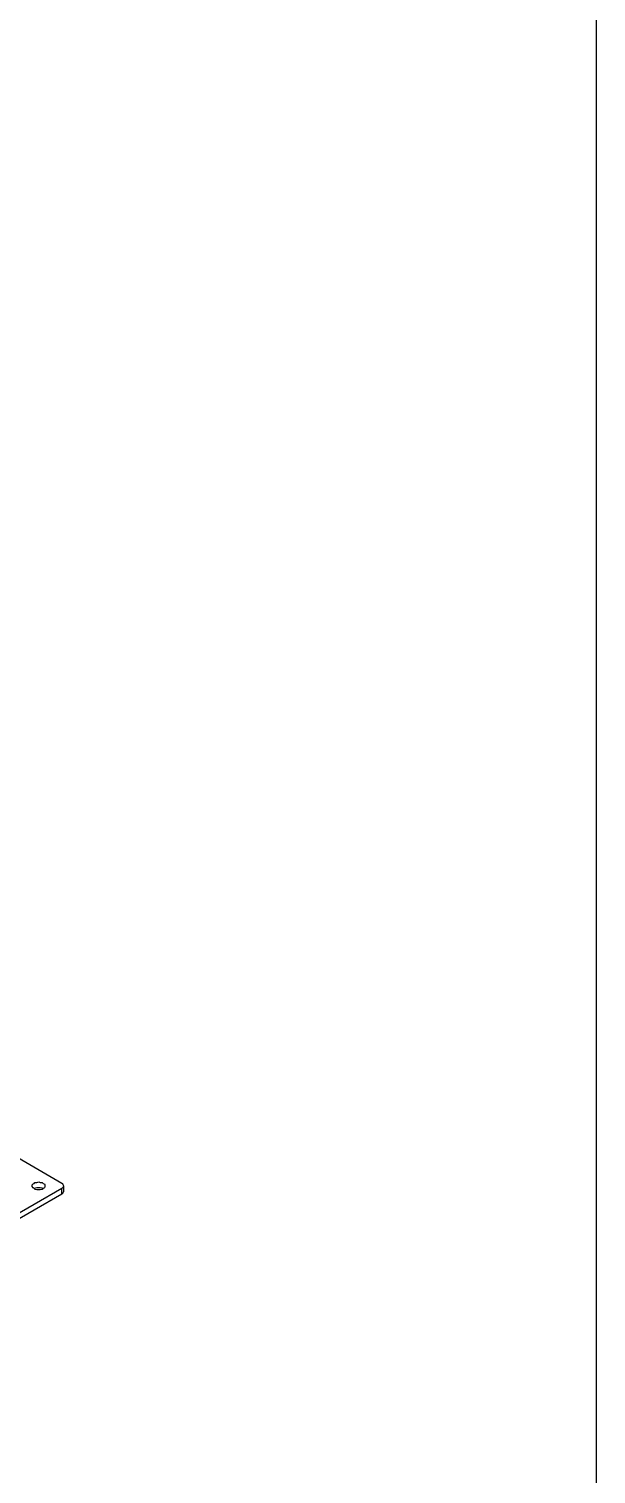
# Model space of a CAD drawing. Header units: millimetres. Extents: x 14997 to 18731, y 13743 to 19226.
# Drawn here: x 18298 to 18731, y 14581 to 15685 of the extents above; entities that cross this region are included whole.
import ezdxf

# ---------------------------------------------------------------- set-up
doc = ezdxf.new("R2010")
doc.units = ezdxf.units.MM
doc.header["$LTSCALE"] = 3
doc.layers.add('DomyÅ›lny', color=7, linetype='Continuous')

msp = doc.modelspace()

# ---------------------------------------------------------------- linework, layer by layer
msp.add_lwpolyline([(14997.4, 19225.5), (18731.1, 19225.5), (18731.1, 13743.2), (14997.4, 13743.2)], close=True)
at = {"layer": 'DomyÅ›lny'}
for points in [[(18323.2, 14795.3, 0), (18323.9, 14795.6, 0), (18324.3, 14796.4, 0), (18324.7, 14797.1, 0), (18324.7, 14801, 0), (18324.3, 14802.1, 0), (18323.9, 14802.8, 0), (18323.2, 14803.2, 0), (18283.4, 14826.2, 0)], [(18259.6, 14758.6, 0), (18323.2, 14795.3, 0), (18323.2, 14799.2, 0), (18259.6, 14762.6, 0)], [(18302, 14799.2, 0), (18301.3, 14799.9, 0), (18300.6, 14800.7, 0), (18300.6, 14801, 0), (18300.6, 14802.1, 0), (18301.3, 14802.8, 0), (18302, 14803.2, 0), (18302.7, 14803.9, 0), (18304.2, 14803.9, 0), (18305.6, 14804.3, 0), (18306.7, 14803.9, 0), (18308.1, 14803.9, 0), (18308.9, 14803.2, 0), (18309.9, 14802.8, 0), (18310.3, 14802.1, 0), (18310.3, 14801, 0), (18310.3, 14800.7, 0), (18309.9, 14799.9, 0), (18308.9, 14799.2, 0), (18308.1, 14799.6, 0), (18306.7, 14799.9, 0), (18305.6, 14799.9, 0), (18304.2, 14799.9, 0), (18303.1, 14799.6, 0), (18302, 14799.2, 0), (18302.7, 14798.9, 0), (18304.2, 14798.5, 0), (18305.6, 14798.5, 0), (18306.7, 14798.5, 0), (18308.1, 14798.9, 0), (18308.9, 14799.2, 0)], [(18324.7, 14801, 0), (18324.3, 14800.7, 0), (18323.9, 14799.9, 0), (18323.2, 14799.2, 0)]]:
    msp.add_polyline3d(points, dxfattribs=at)

doc.saveas('drawing.dxf')
